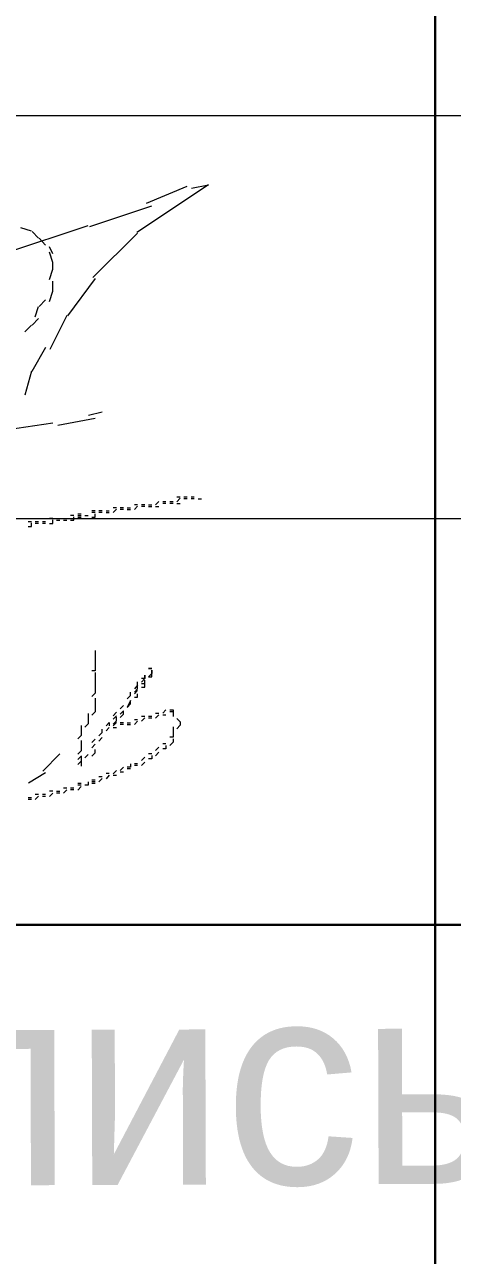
# Model space of a CAD drawing. Header units: millimetres. Extents: x -135211 to 49383, y -8033 to 228499.
# Drawn here: x 31078 to 31608, y -4448 to -2922 of the extents above; entities that cross this region are included whole.
import ezdxf

# ---------------------------------------------------------------- set-up
doc = ezdxf.new("R2010")
doc.units = ezdxf.units.MM
doc.layers.add('PDF _Геометрия', color=7, linetype='Continuous', true_color=0x1d1d1d)
doc.layers.add('PDF _Текст', color=7, linetype='Continuous')

msp = doc.modelspace()

# ---------------------------------------------------------------- linework, layer by layer
at = {"layer": 'PDF _Геометрия', "color": 7, "lineweight": 30}
for points in [[(31586.35996631096, -2037.284915906132), (31586.35996631096, -7536.348375787697)], [(32586.60035092637, -4038.130695977977), (26084.01020363218, -4038.130695977977)]]:
    msp.add_lwpolyline(points, dxfattribs=at)
at = {"layer": 'PDF _Геометрия', "color": 7, "lineweight": 9}
for points in [[(32586.60035092637, -3034.924228674296), (26084.01020363218, -3034.924228674296)], [(32586.60035092637, -3534.44152678886), (26084.01020363218, -3534.44152678886)]]:
    msp.add_lwpolyline(points, dxfattribs=at)
at = {"layer": 'PDF _Геометрия', "color": 5, "lineweight": 9}
for points in [[(31284.39972696785, -3124.554537210352), (31305.59073554169, -3120.31140817322), (31216.77574989287, -3179.661026258479)], [(31228.81251615757, -3143.267542523436), (31279.26862015712, -3122.074989903998)], [(31158.7295491987, -3171.980380849562), (31235.3984278494, -3146.557095137302)], [(31054.59080777518, -3204.519219883143), (31156.43208169556, -3170.639420366355)], [(31086.23977400328, -3177.923961555944), (31073.13854738083, -3173.691408760924)], [(31095.01381246478, -3186.595044061395), (31086.95184458938, -3178.124567396868)], [(31103.78785092634, -3195.158326550801), (31095.72545252825, -3186.692316810631)], [(31217.85035092634, -3180.168810594914), (31162.36936048273, -3235.245909515546)], [(31112.56188938787, -3205.843606607625), (31108.52555036222, -3197.377144792383)], [(31108.52555036222, -3237.701118364825), (31112.56188938787, -3224.996506117182), (31112.56188938787, -3216.53004430194), (31108.52555036222, -3203.825432054297)], [(31108.52555036222, -3265.118658201897), (31112.56188938787, -3252.418975560025), (31112.56188938787, -3239.714363312373)], [(31165.20612015712, -3236.378637186552), (31130.91581868415, -3282.96892776505)], [(31095.72545252825, -3271.367151837774), (31103.78785092634, -3262.901152178051)], [(31090.97790448772, -3283.963694048591), (31095.01381246478, -3271.265367630839)], [(31078.17823665056, -3302.710407323228), (31086.23977400328, -3294.240382996444)], [(31086.95184458938, -3294.447200662285), (31095.01381246478, -3285.981653077085)], [(31130.10996631093, -3282.362394382815), (31108.94156147956, -3324.70905422789)], [(31103.78785092634, -3322.173038722575), (31086.64911155307, -3351.808992075296)], [(31086.23977400328, -3351.493016991516), (31078.17823665056, -3381.125805293416)], [(31156.8340977355, -3406.005349207318), (31173.98015861862, -3401.765614673415)], [(31057.11642572578, -3423.894304143379), (31112.56188938787, -3415.427852409124)], [(31118.82263682593, -3418.401818828292), (31165.20612015712, -3409.932644562653)], [(31266.45436323254, -3507.150658554624), (31270.49458169556, -3507.150658554624)], [(31266.45436323254, -3513.408062323992), (31270.49458169556, -3509.16583848771)], [(31275.22818616981, -3507.359576099253), (31279.26862015712, -3507.359576099253)], [(31275.22818616981, -3509.37486353154), (31279.26862015712, -3509.37486353154)], [(31284.00200910703, -3507.464582224067), (31288.04265861862, -3507.464582224067)], [(31284.00200910703, -3509.484901933988), (31288.04265861862, -3509.484901933988)], [(31288.04265861862, -3507.464582224067), (31288.04265861862, -3507.464582224067)], [(31292.77583204428, -3509.688125543217), (31296.81669708018, -3509.688125543217)], [(31161.16848798568, -3524.384643906541), (31165.20612015712, -3524.384643906541)], [(31169.94231092292, -3524.501295482098), (31173.98015861862, -3524.501295482098)], [(31178.71613386017, -3524.61258439551), (31182.75419708018, -3524.61258439551)], [(31182.75419708018, -3524.61258439551), (31182.75419708018, -3524.61258439551)], [(31187.48995679739, -3520.591576598748), (31191.52823554171, -3520.591576598748)], [(31187.48995679739, -3526.841054284479), (31191.52823554171, -3522.60578903907)], [(31196.26377973464, -3520.701761871073), (31200.30227400325, -3520.701761871073)], [(31196.26377973464, -3522.819507512543), (31200.30227400325, -3522.819507512543)], [(31205.03760267189, -3520.914936803615), (31209.07631246478, -3520.914936803615)], [(31205.03760267189, -3522.929364242328), (31209.07631246478, -3522.929364242328)], [(31209.07631246478, -3520.914936803615), (31209.07631246478, -3520.914936803615)], [(31213.81142560914, -3516.788301114921), (31217.85035092634, -3516.788301114921)], [(31213.81142560914, -3523.043702087807), (31217.85035092634, -3518.802836052834)], [(31222.58524854635, -3516.896931097409), (31226.62438938784, -3516.896931097409)], [(31222.58524854635, -3519.015015795173), (31226.62438938784, -3519.015015795173)], [(31231.35907148363, -3517.108577386301), (31235.3984278494, -3517.108577386301)], [(31231.35907148363, -3519.128250524943), (31235.3984278494, -3519.128250524943)], [(31240.13289442088, -3517.216339853241), (31244.17246631096, -3512.979718382639)], [(31240.13289442088, -3519.236120753772), (31244.17246631096, -3519.236120753772)], [(31244.17246631096, -3519.236120753772), (31244.17246631096, -3519.236120753772)], [(31248.9067173581, -3513.190272070109), (31252.94650477247, -3513.190272070109)], [(31248.9067173581, -3515.21016073251), (31252.94650477247, -3515.21016073251)], [(31257.68054029532, -3513.296920806366), (31261.72054323403, -3513.296920806366)], [(31257.68054029532, -3515.316927320793), (31261.72054323403, -3515.316927320793)], [(31266.45436323254, -3515.526712115592), (31270.49458169556, -3515.526712115592)], [(31270.49458169556, -3515.526712115592), (31270.49458169556, -3515.526712115592)], [(31082.2040815505, -3537.759740891529), (31086.23977400328, -3537.759740891529)], [(31082.2040815505, -3544.010134873259), (31086.23977400328, -3544.010134873259), (31086.23977400328, -3539.77758207823)], [(31090.97790448772, -3537.876214209314), (31095.01381246478, -3537.876214209314)], [(31090.97790448772, -3539.99260362559), (31095.01381246478, -3539.99260362559)], [(31099.75172742497, -3538.09560087205), (31103.78785092634, -3538.09560087205)], [(31099.75172742497, -3540.113667662957), (31103.78785092634, -3540.113667662957)], [(31108.52555036222, -3533.977965678655), (31112.56188938787, -3533.977965678655)], [(31108.52555036222, -3540.229361058604), (31112.56188938787, -3540.229361058604), (31112.56188938787, -3535.996140231974)], [(31117.29937329947, -3534.097813581533), (31121.3359278494, -3534.097813581533)], [(31117.29937329947, -3536.214542054112), (31121.3359278494, -3536.214542054112)], [(31126.07319623668, -3534.310761893585), (31130.10996631093, -3534.310761893585)], [(31126.07319623668, -3536.329141889667), (31130.10996631093, -3536.329141889667)], [(31134.84701917393, -3530.195823698595), (31138.8840047725, -3530.195823698595)], [(31134.84701917393, -3536.443300163957), (31138.8840047725, -3536.443300163957), (31138.8840047725, -3532.209391143734)], [(31143.62084211118, -3528.290601271856), (31147.658043234, -3528.290601271856)], [(31143.62084211118, -3530.309206874851), (31147.658043234, -3530.309206874851)], [(31143.62084211118, -3532.42626432058), (31147.658043234, -3532.42626432058)], [(31152.39466504843, -3530.525536510252), (31156.43208169556, -3530.525536510252)], [(31161.16848798568, -3526.403454950152), (31165.20612015712, -3526.403454950152)], [(31161.16848798568, -3532.656853126574), (31165.20612015712, -3532.656853126574), (31165.20612015712, -3528.422265993754)], [(31169.94231092292, -3526.515292924028), (31173.98015861862, -3526.515292924028)], [(31178.71613386017, -3526.730093914147), (31182.75419708018, -3526.730093914147)], [(31165.20612015712, -3697.93373018177), (31165.20612015712, -3702.17323841547), (31165.20612015712, -3706.407825548282), (31165.20612015712, -3710.642412681101), (31165.20612015712, -3714.876989729694), (31165.20612015712, -3719.111576862505), (31165.20612015712, -3723.346163995325), (31161.16848798568, -3723.346163995325)], [(31165.20612015712, -3706.407825548282), (31165.20612015712, -3706.407825548282)], [(31165.20612015712, -3714.876989729694), (31165.20612015712, -3714.876989729694)], [(31235.3984278494, -3720.292941168913), (31235.3984278494, -3720.292941168913)], [(31235.3984278494, -3720.292941168913), (31235.3984278494, -3720.292941168913)], [(31235.3984278494, -3720.292941168913), (31235.3984278494, -3720.292941168913)], [(31235.3984278494, -3722.307691105218), (31235.3984278494, -3722.307691105218)], [(31165.20612015712, -3725.364985123154), (31165.20612015712, -3729.599562171747), (31165.20612015712, -3733.834149304557), (31165.20612015712, -3738.068736437377), (31165.20612015712, -3742.308244671078), (31165.20612015712, -3746.542831803888), (31165.20612015712, -3750.777418936708), (31161.16848798568, -3755.01200606951)], [(31165.20612015712, -3733.834149304557), (31165.20612015712, -3733.834149304557)], [(31213.81142560914, -3749.607498743231), (31217.85035092634, -3745.371555385217), (31217.85035092634, -3741.130689350226), (31217.85035092634, -3736.894745992212)], [(31222.58524854635, -3737.020054276894), (31226.62438938784, -3732.778961941691), (31226.62438938784, -3728.646234806813), (31226.62438938784, -3732.778961941691), (31222.58524854635, -3732.778961941691)], [(31222.58524854635, -3743.374308370205), (31226.62438938784, -3743.374308370205), (31226.62438938784, -3739.138138974658), (31226.62438938784, -3734.897046639464)], [(31226.62438938784, -3739.138138974658), (31222.58524854635, -3739.138138974658)], [(31226.62438938784, -3728.646234806813), (31226.62438938784, -3728.646234806813)], [(31226.62438938784, -3732.778961941691), (31226.62438938784, -3732.778961941691)], [(31226.62438938784, -3739.138138974658), (31226.62438938784, -3739.138138974658)], [(31235.3984278494, -3726.544086538287), (31235.3984278494, -3726.544086538287)], [(31235.3984278494, -3726.544086538287), (31235.3984278494, -3726.544086538287)], [(31235.3984278494, -3726.544086538287), (31235.3984278494, -3726.544086538287)], [(31235.3984278494, -3726.544086538287), (31235.3984278494, -3726.544086538287)], [(31165.20612015712, -3742.308244671078), (31165.20612015712, -3742.308244671078)], [(31209.07631246478, -3753.721710782101), (31205.03760267189, -3757.957428102583), (31209.07631246478, -3753.721710782101), (31209.07631246478, -3749.481071047331)], [(31217.85035092634, -3741.130689350226), (31213.81142560914, -3745.371555385217)], [(31217.85035092634, -3747.386090323131), (31213.81142560914, -3751.622033681135)], [(31213.81142560914, -3755.857977039149), (31217.85035092634, -3755.857977039149), (31217.85035092634, -3751.622033681135)], [(31165.20612015712, -3757.03081711313), (31165.20612015712, -3761.265404245941), (31165.20612015712, -3765.499991378761), (31165.20612015712, -3769.73457851158), (31165.20612015712, -3773.969165644391), (31161.16848798568, -3778.203752777211)], [(31165.20612015712, -3757.03081711313), (31165.20612015712, -3757.03081711313)], [(31209.07631246478, -3759.971855541296), (31209.07631246478, -3759.971855541296)], [(31156.43208169556, -3776.064249979769), (31156.43208169556, -3780.298611075056), (31156.43208169556, -3784.532972170335), (31156.43208169556, -3788.767323181928), (31152.39466504843, -3792.903217094988)], [(31191.52823554171, -3774.549829504652), (31187.48995679739, -3778.785094750069)], [(31187.48995679739, -3783.025281884406), (31191.52823554171, -3778.785094750069)], [(31191.52823554171, -3785.039494324727), (31187.48995679739, -3789.274759570144), (31191.52823554171, -3785.039494324727), (31191.52823554171, -3780.804229079311)], [(31191.52823554171, -3785.039494324727), (31191.52823554171, -3785.039494324727)], [(31196.26377973464, -3781.031727690491), (31200.30227400325, -3776.796236407541), (31200.30227400325, -3772.555822972992), (31196.26377973464, -3776.796236407541)], [(31213.81142560914, -3783.499958196826), (31217.85035092634, -3783.499958196826)], [(31213.81142560914, -3789.755359169731), (31217.85035092634, -3785.519415811716)], [(31217.85035092634, -3783.499958196826), (31217.85035092634, -3783.499958196826)], [(31222.58524854635, -3779.386661083988), (31226.62438938784, -3779.386661083988)], [(31222.58524854635, -3785.642395856295), (31226.62438938784, -3781.406226460749)], [(31231.35907148363, -3779.50886576788), (31235.3984278494, -3779.50886576788)], [(31231.35907148363, -3781.631986686761), (31235.3984278494, -3781.631986686761)], [(31240.13289442088, -3775.497450630607), (31244.17246631096, -3775.497450630607)], [(31240.13289442088, -3781.753863090811), (31244.17246631096, -3777.5172416202)], [(31244.17246631096, -3777.5172416202), (31244.17246631096, -3777.5172416202)], [(31248.9067173581, -3775.618551673402), (31252.94650477247, -3771.381704165259)], [(31248.9067173581, -3777.638440335803), (31252.94650477247, -3777.638440335803)], [(31257.68054029532, -3771.507061599644), (31261.72054323403, -3771.507061599644), (31261.72054323403, -3775.744135145319), (31261.72054323403, -3779.981208690985)], [(31257.68054029532, -3773.625598372472), (31261.72054323403, -3773.625598372472)], [(31266.45436323254, -3782.220302703017), (31270.49458169556, -3786.457602286226), (31270.49458169556, -3790.69982612249), (31266.45436323254, -3794.937125705697)], [(31147.658043234, -3790.757668265895), (31147.658043234, -3799.225928298252), (31147.658043234, -3803.460063355998), (31143.62084211118, -3807.694198413753)], [(31156.43208169556, -3788.767323181928), (31156.43208169556, -3788.767323181928)], [(31169.94231092292, -3803.846231013926), (31173.98015861862, -3799.611417843583), (31173.98015861862, -3795.37660467324)], [(31178.71613386017, -3791.370727291337), (31182.75419708018, -3787.130766457212), (31182.75419708018, -3791.370727291337)], [(31178.71613386017, -3797.619871440343), (31182.75419708018, -3793.384832232458)], [(31187.48995679739, -3791.49581237523), (31191.52823554171, -3787.260547129822)], [(31187.48995679739, -3793.510024815552), (31191.52823554171, -3793.510024815552)], [(31196.26377973464, -3787.384954528536), (31200.30227400325, -3787.384954528536)], [(31196.26377973464, -3789.502700169996), (31200.30227400325, -3789.502700169996)], [(31200.30227400325, -3789.502700169996), (31200.30227400325, -3789.502700169996)], [(31205.03760267189, -3787.50893045178), (31209.07631246478, -3787.50893045178)], [(31205.03760267189, -3789.626789112011), (31209.07631246478, -3789.626789112011)], [(31261.72054323403, -3792.692429328003), (31261.72054323403, -3796.934426864064), (31261.72054323403, -3801.17150040974), (31261.72054323403, -3805.408573955415), (31257.68054029532, -3805.408573955415)], [(31147.658043234, -3809.712793933604), (31147.658043234, -3813.94692899136), (31147.658043234, -3818.181064049106), (31147.658043234, -3822.420119682363), (31143.62084211118, -3826.654254740119)], [(31161.16848798568, -3812.188764480053), (31165.20612015712, -3807.954177347242)], [(31161.16848798568, -3818.540645179286), (31165.20612015712, -3814.306058046466)], [(31169.94231092292, -3810.198450769454), (31173.98015861862, -3805.963637599111)], [(31252.94650477247, -3813.656567882695), (31248.9067173581, -3813.656567882695)], [(31252.94650477247, -3815.774991636771), (31252.94650477247, -3820.016762872611), (31248.9067173581, -3820.016762872611)], [(31261.72054323403, -3807.423646389301), (31261.72054323403, -3811.665643925363), (31257.68054029532, -3815.902717471029)], [(31100.16865320518, -3847.432604483239), (31121.3359278494, -3826.26041005155)], [(31143.62084211118, -3833.103929335768), (31147.658043234, -3828.869794278014)], [(31147.658043234, -3828.771322269001), (31147.658043234, -3833.005457326747), (31147.658043234, -3841.473727442239)], [(31152.39466504843, -3831.017377707045), (31156.43208169556, -3826.783016611766)], [(31161.16848798568, -3829.028630488519), (31165.20612015712, -3824.794043355709), (31165.20612015712, -3820.559456222889)], [(31226.62438938784, -3830.230529621812), (31222.58524854635, -3834.466699017358)], [(31235.3984278494, -3826.119051847851), (31231.35907148363, -3826.119051847851)], [(31235.3984278494, -3828.1387249865), (31235.3984278494, -3832.37512041957), (31231.35907148363, -3832.37512041957)], [(31244.17246631096, -3817.77005896692), (31240.13289442088, -3822.006680437531)], [(31244.17246631096, -3824.124991172836), (31240.13289442088, -3828.366536108465)], [(31244.17246631096, -3824.124991172836), (31244.17246631096, -3824.124991172836)], [(31143.62084211118, -3839.356659913375), (31147.658043234, -3835.12252485562)], [(31147.658043234, -3841.473727442239), (31147.658043234, -3841.473727442239)], [(31147.658043234, -3841.473727442239), (31147.658043234, -3841.473727442239)], [(31191.52823554171, -3846.56409425761), (31187.48995679739, -3850.799349417185)], [(31191.52823554171, -3846.56409425761), (31191.52823554171, -3846.56409425761)], [(31200.30227400325, -3842.456175423655), (31196.26377973464, -3846.691666706603)], [(31209.07631246478, -3838.347373039174), (31209.07631246478, -3842.583090359655), (31205.03760267189, -3842.583090359655)], [(31209.07631246478, -3844.602440212657), (31205.03760267189, -3844.602440212657)], [(31217.85035092634, -3838.478543053337), (31213.81142560914, -3838.478543053337)], [(31217.85035092634, -3840.59651473234), (31213.81142560914, -3840.59651473234)], [(31226.62438938784, -3836.486264394129), (31222.58524854635, -3840.722433789666)], [(31226.62438938784, -3836.486264394129), (31226.62438938784, -3836.486264394129)], [(31082.62283665634, -3861.881008452109), (31103.78785092634, -3849.177074579753)], [(31156.43208169556, -3860.662816128536), (31156.43208169556, -3864.897177223815), (31152.39466504843, -3864.897177223815)], [(31165.20612015712, -3858.779055058559), (31161.16848798568, -3858.779055058559)], [(31165.20612015712, -3860.79786610217), (31161.16848798568, -3860.79786610217)], [(31173.98015861862, -3854.673821700468), (31169.94231092292, -3854.673821700468)], [(31173.98015861862, -3856.791228285635), (31169.94231092292, -3861.026041455987)], [(31173.98015861862, -3854.673821700468), (31173.98015861862, -3854.673821700468)], [(31182.75419708018, -3850.567694706037), (31178.71613386017, -3850.567694706037)], [(31182.75419708018, -3852.685214309975), (31178.71613386017, -3856.9251751441)], [(31191.52823554171, -3852.818493832278), (31187.48995679739, -3852.818493832278)], [(31200.30227400325, -3848.710918884117), (31196.26377973464, -3848.710918884117)], [(31095.01381246478, -3876.562397246764), (31090.97790448772, -3876.562397246764)], [(31103.78785092634, -3876.701434679058), (31099.75172742497, -3876.701434679058)], [(31103.78785092634, -3876.701434679058), (31103.78785092634, -3876.701434679058)], [(31112.56188938787, -3872.60188064302), (31108.52555036222, -3872.60188064302)], [(31112.56188938787, -3874.718496096838), (31108.52555036222, -3878.951727004463)], [(31121.3359278494, -3872.83334615417), (31117.29937329947, -3872.83334615417)], [(31121.3359278494, -3874.851618388372), (31117.29937329947, -3874.851618388372)], [(31130.10996631093, -3868.737156189975), (31126.07319623668, -3868.737156189975)], [(31130.10996631093, -3870.750616135923), (31126.07319623668, -3874.984299118614)], [(31138.8840047725, -3868.869061822211), (31134.84701917393, -3868.869061822211)], [(31138.8840047725, -3870.887549580182), (31134.84701917393, -3870.887549580182)], [(31138.8840047725, -3870.887549580182), (31138.8840047725, -3870.887549580182)], [(31147.658043234, -3862.752705807898), (31143.62084211118, -3862.752705807898)], [(31147.658043234, -3864.766380752238), (31143.62084211118, -3864.766380752238)], [(31147.658043234, -3866.784986355241), (31143.62084211118, -3871.019121412996)], [(31165.20612015712, -3862.915159668575), (31161.16848798568, -3862.915159668575)], [(31086.23977400328, -3880.6603903103), (31082.2040815505, -3880.6603903103)], [(31086.23977400328, -3882.678241576373), (31082.2040815505, -3882.678241576373)], [(31095.01381246478, -3878.678786663039), (31090.97790448772, -3882.81313510781)], [(31103.78785092634, -3878.817937114114), (31099.75172742497, -3878.817937114114)]]:
    msp.add_lwpolyline(points, dxfattribs=at)
for points in [[(31231.35907148363, -3720.292941168913), (31235.3984278494, -3720.292941168913)], [(31231.35907148363, -3730.785405173702), (31235.3984278494, -3730.785405173702), (31235.3984278494, -3726.544086538287), (31235.3984278494, -3722.307691105218), (31235.3984278494, -3726.544086538287)], [(31196.26377973464, -3770.438077331513), (31200.30227400325, -3766.202586048573)], [(31205.03760267189, -3768.448212596538), (31209.07631246478, -3764.207572861776), (31209.07631246478, -3759.971855541296)]]:
    msp.add_lwpolyline(points, close=True, dxfattribs=at)

# ---------------------------------------------------------------- texts
at = {"layer": 'PDF _Текст', "insert": (26334.73083700464, -4289.760900858463), "char_height": 250.6462696502115, "attachment_point": 4, "rotation": 0.1947541411772715, "style": ''}
msp.add_mtext('Изм. Кол.уч. Лист № док. Подпись', dxfattribs=at)

doc.saveas('drawing.dxf')
